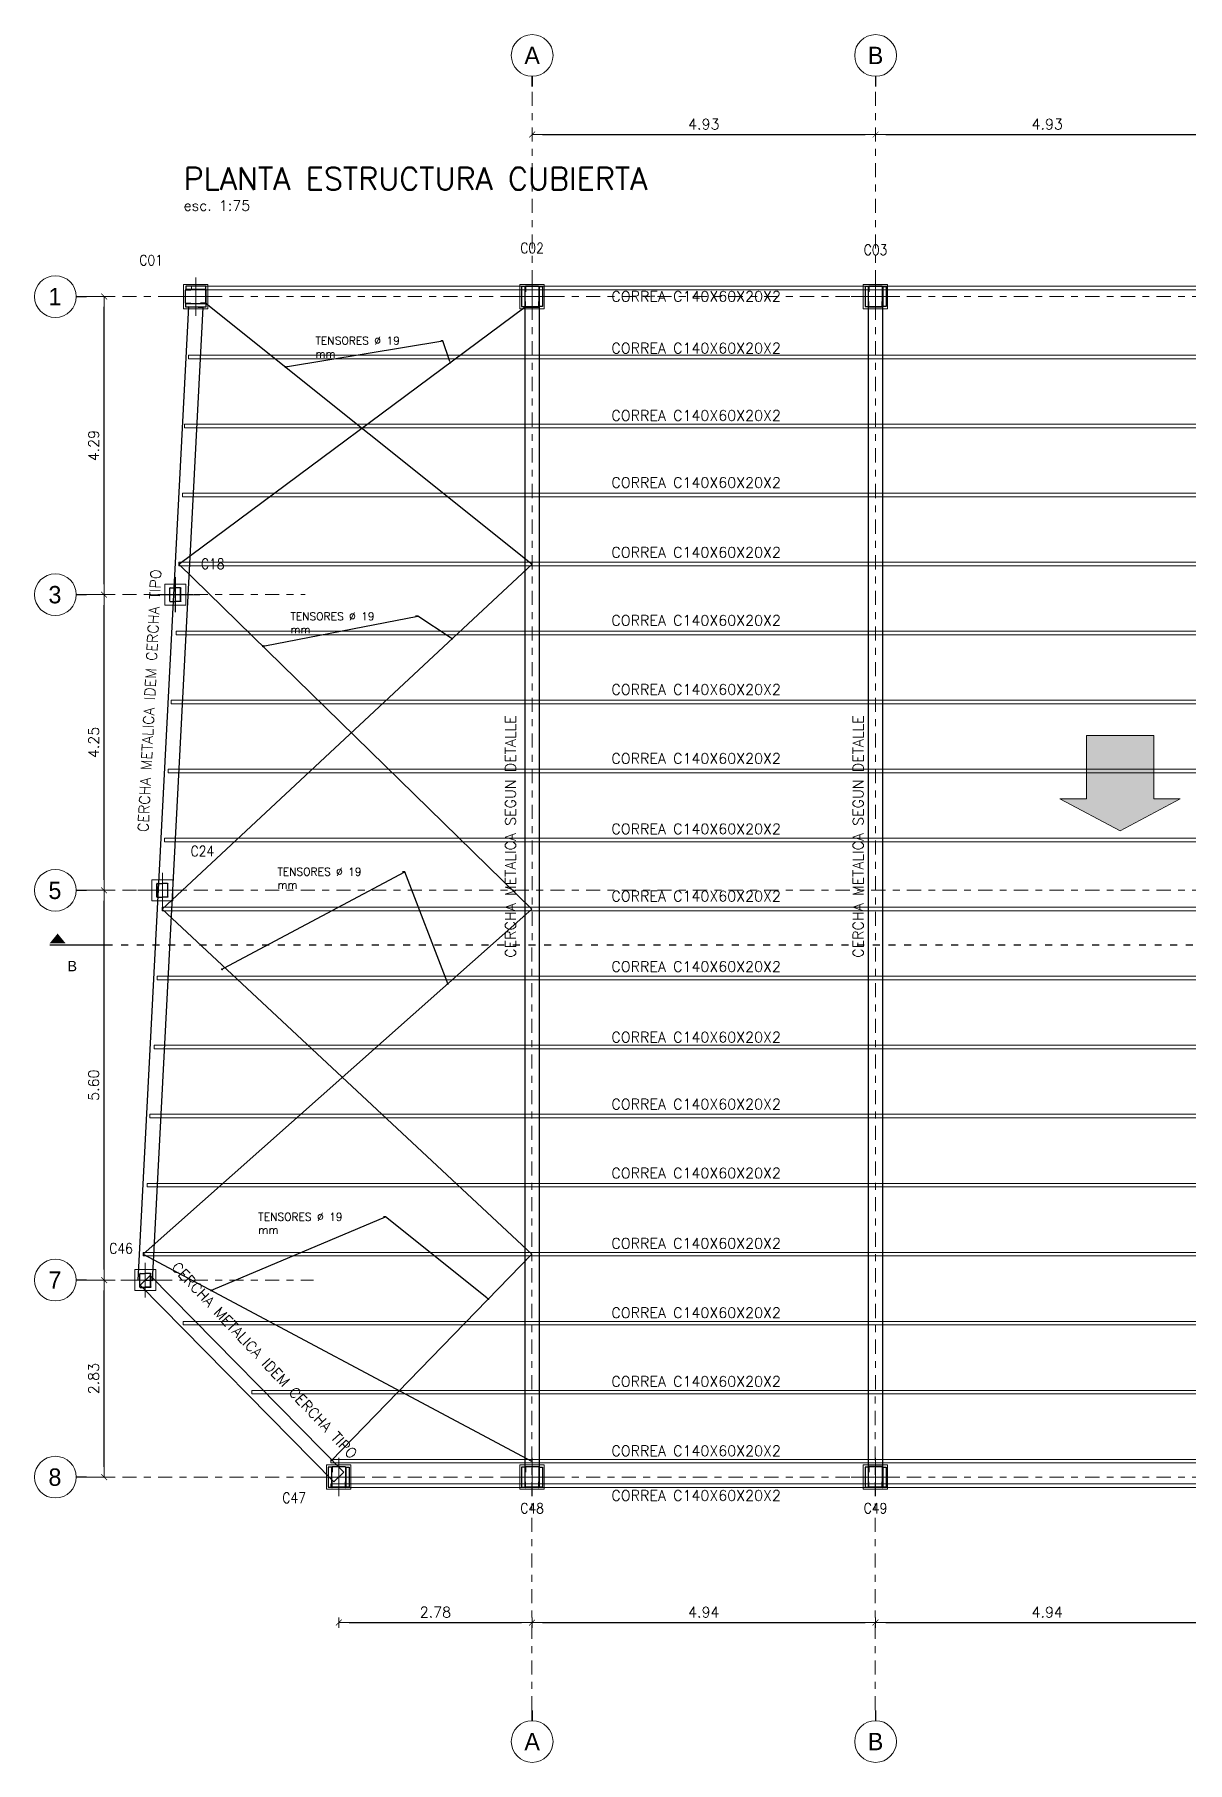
# Model space of a CAD drawing. Header units: metres. Extents: x 177 to 477, y -228 to -48.
# Drawn here: x 232.66 to 249.23, y -228.06 to -203.22 of the extents above; entities that cross this region are included whole.
import ezdxf
from ezdxf import colors
from ezdxf.entities.mleader import LeaderData, LeaderLine
from ezdxf.enums import TextEntityAlignment as Align
from ezdxf.math import Vec2, Vec3

# ---------------------------------------------------------------- set-up
doc = ezdxf.new("R2010")
doc.units = ezdxf.units.M
doc.linetypes.add('CYPE_RAYAPUNTO', pattern=[0.4125, 0.2025, -0.105, 0, -0.105])
doc.linetypes.add('DOT2', pattern=[0.125, 0, -0.125])
for name, color, linetype, lineweight in [('COLUMNAS_EJES', 1, 'Continuous', 9), ('CORREAS', 6, 'Continuous', 9), ('COTAS', 160, 'Continuous', 0), ('EST_EJES', 160, 'Continuous', 0), ('PERFILES', 3, 'Continuous', 0), ('PILAR_HORMIGON', 3, 'Continuous', 20)]:
    doc.layers.add(name, color=color, linetype=linetype, lineweight=lineweight)
for name, color, linetype in [('CT-100-cota-01', 160, 'Continuous'), ('ES-Perfil 01', 3, 'Continuous'), ('EST-VISTA 2', 3, 'Continuous'), ('EST-VISTA 3', 1, 'Continuous'), ('LEYENDAS', 160, 'Continuous')]:
    doc.layers.add(name, color=color, linetype=linetype)
doc.layers.add('H-BLANCO', color=7, linetype='Continuous', lineweight=0, true_color=0xffffff)
doc.styles.add('25-PRIMARIOS', font='', dxfattribs={"height": 0.1})
doc.styles.get("Standard").update_dxf_attribs({"font": 'romans.shx'})
doc.styles.add('TX-LOCAL50', font='GOTHIC.TTF', dxfattribs={"height": 0.125})
doc.styles.get('25-PRIMARIOS').set_extended_font_data('Helvetica')
doc.dimstyles.new('COTA_1-75', dxfattribs={"dimscale": 0.75, "dimtxt": 0.2, "dimasz": 0.2, "dimexe": 0, "dimexo": 0.7, "dimgap": 0.1, "dimtad": 1, "dimzin": 4, "dimdsep": 46, "dimtxsty": 'Standard', "dimblk1": 'COTA_N', "dimblk2": 'COTA_N', "dimsah": 1, "dimcen": 2, "dimse1": 1, "dimse2": 1, "dimclrd": 256, "dimclre": 256, "dimclrt": 256, "dimadec": 0, "dimazin": 0, "dimtfac": 1, "dimtix": 1, "dimtmove": 2, "dimatfit": 3, "dimldrblk": 'COTA_N', "dimfxl": 0, "dimtolj": 1, "dimtzin": 0, "dimarcsym": 0})

# ---------------------------------------------------------------- blocks, each defined once
blk = doc.blocks.new('Ejes de la columna')
at = {"layer": 'COLUMNAS_EJES'}
for p, q in [((0, -0.5), (0, 0.5)), ((-0.5, 0), (0.5, 0))]:
    blk.add_line(p, q, dxfattribs=at)
blk = doc.blocks.new('COTA_N')
for p, q in [((-1, 0), (0, 0)), ((0, 0.5), (0, -0.5))]:
    blk.add_line(p, q)
at = {"const_width": 0.065}
blk.add_lwpolyline([(0.14, 0.14), (0.28, 0.28), (0, 0), (-0.14, -0.14), (-0.28, -0.28)], dxfattribs=at)
blk = doc.blocks.new('*D560')
at = {"layer": 'COTAS', "lineweight": -2, "transparency": 16777216}
blk.add_line((237.185, -226.049), (239.662, -226.049), dxfattribs=at)
at = {"layer": 'Defpoints', "color": 0, "transparency": 16777216}
for p in [(237.035, -224.133), (239.812, -224.133), (239.812, -226.049)]:
    blk.add_point(p, dxfattribs=at)
at = {"layer": 'COTAS', "lineweight": -2, "transparency": 16777216, "xscale": 0.15, "yscale": 0.15, "zscale": 0.15, "rotation": 180}
blk.add_blockref('COTA_N', (237.035, -226.049), dxfattribs=at)
at = {"layer": 'COTAS', "lineweight": -2, "transparency": 16777216, "xscale": 0.15, "yscale": 0.15, "zscale": 0.15}
blk.add_blockref('COTA_N', (239.812, -226.049), dxfattribs=at)
at = {"layer": 'COTAS', "transparency": 16777216, "insert": (238.423, -225.899), "char_height": 0.15, "attachment_point": 5}
blk.add_mtext('\\A1;2.78', dxfattribs=at)
blk = doc.blocks.new('*D561')
at = {"layer": 'COTAS', "lineweight": -2, "transparency": 16777216}
blk.add_line((239.962, -226.049), (244.597, -226.049), dxfattribs=at)
at = {"layer": 'Defpoints', "color": 0, "transparency": 16777216}
for p in [(239.812, -224.133), (244.747, -224.133), (244.747, -226.049)]:
    blk.add_point(p, dxfattribs=at)
at = {"layer": 'COTAS', "lineweight": -2, "transparency": 16777216, "xscale": 0.15, "yscale": 0.15, "zscale": 0.15, "rotation": 180}
blk.add_blockref('COTA_N', (239.812, -226.049), dxfattribs=at)
at = {"layer": 'COTAS', "lineweight": -2, "transparency": 16777216, "xscale": 0.15, "yscale": 0.15, "zscale": 0.15}
blk.add_blockref('COTA_N', (244.747, -226.049), dxfattribs=at)
at = {"layer": 'COTAS', "transparency": 16777216, "insert": (242.28, -225.899), "char_height": 0.15, "attachment_point": 5}
blk.add_mtext('\\A1;4.94', dxfattribs=at)
blk = doc.blocks.new('*D562')
at = {"layer": 'COTAS', "lineweight": -2, "transparency": 16777216}
blk.add_line((244.897, -226.049), (249.532, -226.049), dxfattribs=at)
at = {"layer": 'Defpoints', "color": 0, "transparency": 16777216}
for p in [(244.747, -224.133), (249.682, -224.133), (249.682, -226.049)]:
    blk.add_point(p, dxfattribs=at)
at = {"layer": 'COTAS', "lineweight": -2, "transparency": 16777216, "xscale": 0.15, "yscale": 0.15, "zscale": 0.15, "rotation": 180}
blk.add_blockref('COTA_N', (244.747, -226.049), dxfattribs=at)
at = {"layer": 'COTAS', "lineweight": -2, "transparency": 16777216, "xscale": 0.15, "yscale": 0.15, "zscale": 0.15}
blk.add_blockref('COTA_N', (249.682, -226.049), dxfattribs=at)
at = {"layer": 'COTAS', "transparency": 16777216, "insert": (247.215, -225.899), "char_height": 0.15, "attachment_point": 5}
blk.add_mtext('\\A1;4.94', dxfattribs=at)
blk = doc.blocks.new('placa 35x35')
at = {"layer": 'PILAR_HORMIGON', "color": 5}
blk.add_lwpolyline([(239.637, -136.742), (239.987, -136.742), (239.987, -136.392), (239.637, -136.392), (239.637, -136.742)], dxfattribs=at)
at = {"layer": 'COLUMNAS_EJES', "xscale": 0.7, "yscale": 0.5}
blk.add_blockref('Ejes de la columna', (239.812, -136.567), dxfattribs=at)
blk = doc.blocks.new('PLACA 30X30')
at = {"layer": 'PILAR_HORMIGON', "color": 5}
blk.add_lwpolyline([(234.349, -145.252), (234.649, -145.252), (234.649, -144.952), (234.349, -144.952), (234.349, -145.252)], close=True, dxfattribs=at)
at = {"layer": 'COLUMNAS_EJES', "yscale": 0.5}
for xscale in [0.7, 0.5]:
    blk.add_blockref('Ejes de la columna', (234.499, -145.102), dxfattribs=dict(at, xscale=xscale))
blk = doc.blocks.new('206.4x70x3.2')
at = {"layer": 'ES-Perfil 01'}
for p, q in [((0, -0.0968), (0, 0.0904)), ((0.0032, -0.0968), (0.0032, 0.0904)), ((0.0064, 0.0968), (0.08, 0.0968)), ((0.0064, 0.0936), (0.08, 0.0936)), ((0.08, 0.0968), (0.08, 0.0936)), ((0.0064, -0.1), (0.08, -0.1)), ((0.0064, -0.1032), (0.08, -0.1032)), ((0.08, -0.1), (0.08, -0.1032))]:
    blk.add_line(p, q, dxfattribs=at)
for centre, radius, start, end in [((0.0064, 0.0904), 0.0064, 90, 180), ((0.0064, 0.0904), 0.0032, 90, 180), ((0.0064, -0.0968), 0.0064, 180, 270), ((0.0064, -0.0968), 0.0032, 180, 270)]:
    blk.add_arc(centre, radius, start, end, dxfattribs=at)
blk = doc.blocks.new('*U607')
at = {"layer": 'EST-VISTA 2', "color": 2}
for points in [[(0.1436, 0.254), (-0.1436, 0.254), (-0.1436, 0.2508), (0.1436, 0.2508)], [(0.1436, 0.0476), (-0.1436, 0.0476), (-0.1436, 0.0508), (0.1436, 0.0508)]]:
    blk.add_lwpolyline(points, close=True, dxfattribs=at)
at = {"layer": 'EST-VISTA 3'}
for points in [[(-0.1436, 0.2508), (0.1436, 0.2508), (0.1436, 0.3016), (-0.1436, 0.3016)], [(-0.1436, 0.0508), (0.1436, 0.0508), (0.1436, 0), (-0.1436, 0)]]:
    blk.add_lwpolyline(points, close=True, dxfattribs=at)
at = {"layer": 'PERFILES'}
blk.add_blockref('206.4x70x3.2', (-0.15, 0.154), dxfattribs=at)
at = {"layer": 'PERFILES', "xscale": -1}
blk.add_blockref('206.4x70x3.2', (0.15, 0.154), dxfattribs=at)
blk = doc.blocks.new('*U608')
at = {"layer": 'PERFILES'}
blk.add_blockref('206.4x70x3.2', (-0.15, 0.154), dxfattribs=at)
at = {"layer": 'PERFILES', "xscale": -1}
blk.add_blockref('206.4x70x3.2', (0.01, 0.154), dxfattribs=at)
blk = doc.blocks.new('col')
for name, p in [('*U607', (-19.638, 16.819)), ('*U608', (-19.862, 12.534)), ('*U608', (-20.048, 8.284)), ('*U608', (-20.294, 2.677))]:
    blk.add_blockref(name, p)
at = {"rotation": 90}
for p in [(-14.654, 16.97), (-9.719, 16.97), (-17.432, 0), (-14.654, 0), (-9.719, 0)]:
    blk.add_blockref('*U607', p, dxfattribs=at)
blk = doc.blocks.new('SIMB EJE EST VER 50')
at = {"const_width": 0.01}
blk.add_lwpolyline([(0, 0.075), (0, 0)], dxfattribs=at)
blk.add_circle((0, 0.225), 0.15)
at = {"style": 'TX-LOCAL50', "width": 0.98}
blk.add_attdef('EJE', text='', height=0.125, dxfattribs=at).set_placement((0, 0.1625), align=Align.CENTER)
blk = doc.blocks.new('SIMB EJE EST HOR 50')
at = {"const_width": 0.01}
blk.add_lwpolyline([(-0.075, 0), (0, 0)], dxfattribs=at)
blk.add_circle((-0.225, 0), 0.15)
at = {"style": 'TX-LOCAL50', "width": 0.98}
blk.add_attdef('EJE', (-0.275, -0.0625), '', height=0.125, dxfattribs=at)
blk = doc.blocks.new('EJES PA')
at = {"layer": 'EST_EJES', "linetype": 'CYPE_RAYAPUNTO'}
for p, q in [((4.83, -20.321), (4.834, 3.016)), ((9.765, -20.321), (9.769, 3.016)), ((-1.567, 0), (57.108, 0)), ((-1.567, -4.285), (1.573, -4.285)), ((-1.567, -8.535), (57.108, -8.535)), ((-1.567, -14.138), (1.694, -14.138)), ((-1.567, -16.97), (57.108, -16.97))]:
    blk.add_line(p, q, dxfattribs=at)
ref = blk.add_blockref('SIMB EJE EST VER 50', (4.834, 3.016), dxfattribs=dict(at, xscale=2, yscale=2, zscale=2))
ref.add_attrib('EJE', 'A', dxfattribs={"layer": '0', "height": 0.25, "style": 'TX-LOCAL50'}).set_placement((4.834, 3.341), align=Align.CENTER)
ref = blk.add_blockref('SIMB EJE EST VER 50', (9.769, 3.016), dxfattribs=dict(at, xscale=2, yscale=2, zscale=2))
ref.add_attrib('EJE', 'B', dxfattribs={"layer": '0', "height": 0.25, "style": 'TX-LOCAL50'}).set_placement((9.769, 3.341), align=Align.CENTER)
ref = blk.add_blockref('SIMB EJE EST HOR 50', (-1.567, 0), dxfattribs=dict(at, xscale=2, yscale=2, zscale=2))
ref.add_attrib('EJE', '1', (-2.117, -0.125), dxfattribs={"layer": '0', "height": 0.25, "style": 'TX-LOCAL50'})
ref = blk.add_blockref('SIMB EJE EST HOR 50', (-1.567, -4.285), dxfattribs=dict(at, xscale=2, yscale=2, zscale=2))
ref.add_attrib('EJE', '3', (-2.117, -4.41), dxfattribs={"layer": '0', "height": 0.25, "style": 'TX-LOCAL50'})
ref = blk.add_blockref('SIMB EJE EST HOR 50', (-1.567, -8.535), dxfattribs=dict(at, xscale=2, yscale=2, zscale=2))
ref.add_attrib('EJE', '5', (-2.117, -8.66), dxfattribs={"layer": '0', "height": 0.25, "style": 'TX-LOCAL50'})
ref = blk.add_blockref('SIMB EJE EST HOR 50', (-1.567, -14.138), dxfattribs=dict(at, xscale=2, yscale=2, zscale=2))
ref.add_attrib('EJE', '7', (-2.117, -14.263), dxfattribs={"layer": '0', "height": 0.25, "style": 'TX-LOCAL50'})
ref = blk.add_blockref('SIMB EJE EST HOR 50', (-1.567, -16.97), dxfattribs=dict(at, xscale=2, yscale=2, zscale=2))
ref.add_attrib('EJE', '8', (-2.117, -17.095), dxfattribs={"layer": '0', "height": 0.25, "style": 'TX-LOCAL50'})
ref = blk.add_blockref('SIMB EJE EST VER 50', (4.834, -20.321), dxfattribs=dict(at, xscale=-2, yscale=2, zscale=2, rotation=180))
ref.add_attrib('EJE', 'A', dxfattribs={"layer": '0', "height": 0.25, "style": 'TX-LOCAL50'}).set_placement((4.834, -20.896), align=Align.CENTER)
ref = blk.add_blockref('SIMB EJE EST VER 50', (9.769, -20.321), dxfattribs=dict(at, xscale=-2, yscale=2, zscale=2, rotation=180))
ref.add_attrib('EJE', 'B', dxfattribs={"layer": '0', "height": 0.25, "style": 'TX-LOCAL50'}).set_placement((9.769, -20.896), align=Align.CENTER)
blk = doc.blocks.new('CORREAS')
at = {"layer": 'CORREAS'}
for points in [[(-0.075, -0.078), (-56.463, -0.078), (-56.463, -0.025), (-0.075, -0.025)], [(-0.075, -1.07), (-56.506, -1.07), (-56.506, -1.017), (-0.075, -1.017)], [(-0.075, -2.062), (-56.566, -2.062), (-56.566, -2.009), (-0.075, -2.009)], [(-0.075, -3.054), (-56.594, -3.054), (-56.594, -3.001), (-0.075, -3.001)], [(-0.075, -4.046), (-56.647, -4.046), (-56.647, -3.993), (-0.075, -3.993)], [(-0.075, -5.038), (-56.684, -5.038), (-56.684, -4.985), (-0.075, -4.985)], [(-0.075, -6.03), (-56.758, -6.03), (-56.758, -5.977), (-0.075, -5.977)], [(-0.075, -7.022), (-56.801, -7.022), (-56.801, -6.969), (-0.075, -6.969)], [(-0.075, -8.014), (-56.853, -8.014), (-56.853, -7.961), (-0.075, -7.961)], [(-0.075, -9.006), (-56.886, -9.006), (-56.886, -8.954), (-0.075, -8.954)], [(-0.075, -9.998), (-56.957, -9.998), (-56.957, -9.946), (-0.075, -9.946)], [(-0.075, -10.99), (-57, -10.99), (-57, -10.938), (-0.075, -10.938)], [(-0.075, -11.982), (-57.061, -11.982), (-57.061, -11.93), (-0.075, -11.93)], [(-0.075, -12.974), (-57.104, -12.974), (-57.104, -12.922), (-0.075, -12.922)], [(-0.075, -13.966), (-57.161, -13.966), (-57.161, -13.914), (-0.075, -13.914)], [(-0.075, -14.958), (-56.584, -14.958), (-56.584, -14.906), (-0.075, -14.906)], [(-0.075, -15.95), (-55.596, -15.95), (-55.596, -15.898), (-0.075, -15.898)], [(-0.075, -16.942), (-54.461, -16.942), (-54.461, -16.89), (-0.075, -16.89)], [(-0.075, -17.295), (-54.461, -17.295), (-54.461, -17.242), (-0.075, -17.242)]]:
    blk.add_lwpolyline(points, close=True, dxfattribs=at)
blk = doc.blocks.new('felcha techo')
at = {"layer": 'H-BLANCO'}
h = blk.add_hatch(color=256, dxfattribs=at)
h.dxf.hatch_style = 1
h.paths.add_polyline_path([(0.865, 0.911), (0, 1.373), (-0.865, 0.911), (-0.485, 0.911), (-0.485, 0), (0.485, 0), (0.485, 0.911)])
at = {"layer": 'COTAS'}
blk.add_lwpolyline([(0.865, 0.911), (0, 1.373), (-0.865, 0.911), (-0.485, 0.911), (-0.485, 0), (0.485, 0), (0.485, 0.911)], close=True, dxfattribs=at)
blk = doc.blocks.new('*D575')
at = {"layer": 'COTAS', "lineweight": -2, "transparency": 16777216}
blk.add_line((239.963, -204.66), (244.598, -204.66), dxfattribs=at)
at = {"layer": 'Defpoints', "color": 0, "transparency": 16777216}
for p in [(239.813, -203.972), (244.748, -204.66), (244.748, -204.66)]:
    blk.add_point(p, dxfattribs=at)
at = {"layer": 'COTAS', "lineweight": -2, "transparency": 16777216, "xscale": 0.15, "yscale": 0.15, "zscale": 0.15, "rotation": 180}
blk.add_blockref('COTA_N', (239.813, -204.66), dxfattribs=at)
at = {"layer": 'COTAS', "lineweight": -2, "transparency": 16777216, "xscale": 0.15, "yscale": 0.15, "zscale": 0.15}
blk.add_blockref('COTA_N', (244.748, -204.66), dxfattribs=at)
at = {"layer": 'COTAS', "transparency": 16777216, "insert": (242.28, -204.51), "char_height": 0.15, "attachment_point": 5}
blk.add_mtext('\\A1;4.93', dxfattribs=at)
blk = doc.blocks.new('*D576')
at = {"layer": 'COTAS', "lineweight": -2, "transparency": 16777216}
blk.add_line((244.898, -204.66), (249.533, -204.66), dxfattribs=at)
at = {"layer": 'Defpoints', "color": 0, "transparency": 16777216}
for p in [(244.748, -204.66), (249.683, -204.66), (249.683, -204.661)]:
    blk.add_point(p, dxfattribs=at)
at = {"layer": 'COTAS', "lineweight": -2, "transparency": 16777216, "xscale": 0.15, "yscale": 0.15, "zscale": 0.15, "rotation": 180}
blk.add_blockref('COTA_N', (244.748, -204.66), dxfattribs=at)
at = {"layer": 'COTAS', "lineweight": -2, "transparency": 16777216, "xscale": 0.15, "yscale": 0.15, "zscale": 0.15}
blk.add_blockref('COTA_N', (249.683, -204.66), dxfattribs=at)
at = {"layer": 'COTAS', "transparency": 16777216, "insert": (247.215, -204.51), "char_height": 0.15, "attachment_point": 5}
blk.add_mtext('\\A1;4.93', dxfattribs=at)
blk = doc.blocks.new('*D587')
at = {"layer": 'COTAS', "lineweight": -2, "transparency": 16777216}
blk.add_line((233.662, -223.808), (233.662, -221.276), dxfattribs=at)
at = {"layer": 'Defpoints', "color": 0, "transparency": 16777216}
for p in [(233.413, -221.126), (233.662, -221.126), (233.413, -223.958)]:
    blk.add_point(p, dxfattribs=at)
at = {"layer": 'COTAS', "lineweight": -2, "transparency": 16777216, "xscale": 0.15, "yscale": 0.15, "zscale": 0.15}
for p, rotation in [((233.662, -221.126), 90), ((233.662, -223.958), 270)]:
    blk.add_blockref('COTA_N', p, dxfattribs=dict(at, rotation=rotation))
at = {"layer": 'COTAS', "transparency": 16777216, "insert": (233.512, -222.542), "char_height": 0.15, "attachment_point": 5, "rotation": 90}
blk.add_mtext('\\A1;2.83', dxfattribs=at)
blk = doc.blocks.new('*D588')
at = {"layer": 'COTAS', "lineweight": -2, "transparency": 16777216}
blk.add_line((233.662, -220.976), (233.662, -215.673), dxfattribs=at)
at = {"layer": 'Defpoints', "color": 0, "transparency": 16777216}
for p in [(233.413, -215.523), (233.662, -215.523), (233.413, -221.126)]:
    blk.add_point(p, dxfattribs=at)
at = {"layer": 'COTAS', "lineweight": -2, "transparency": 16777216, "xscale": 0.15, "yscale": 0.15, "zscale": 0.15}
for p, rotation in [((233.662, -215.523), 90), ((233.662, -221.126), 270)]:
    blk.add_blockref('COTA_N', p, dxfattribs=dict(at, rotation=rotation))
at = {"layer": 'COTAS', "transparency": 16777216, "insert": (233.512, -218.324), "char_height": 0.15, "attachment_point": 5, "rotation": 90}
blk.add_mtext('\\A1;5.60', dxfattribs=at)
blk = doc.blocks.new('*D589')
at = {"layer": 'COTAS', "lineweight": -2, "transparency": 16777216}
blk.add_line((233.662, -215.373), (233.662, -211.423), dxfattribs=at)
at = {"layer": 'Defpoints', "color": 0, "transparency": 16777216}
for p in [(233.413, -211.273), (233.662, -211.273), (233.413, -215.523)]:
    blk.add_point(p, dxfattribs=at)
at = {"layer": 'COTAS', "lineweight": -2, "transparency": 16777216, "xscale": 0.15, "yscale": 0.15, "zscale": 0.15}
for p, rotation in [((233.662, -211.273), 90), ((233.662, -215.523), 270)]:
    blk.add_blockref('COTA_N', p, dxfattribs=dict(at, rotation=rotation))
at = {"layer": 'COTAS', "transparency": 16777216, "insert": (233.512, -213.398), "char_height": 0.15, "attachment_point": 5, "rotation": 90}
blk.add_mtext('\\A1;4.25', dxfattribs=at)
blk = doc.blocks.new('*D590')
at = {"layer": 'COTAS', "lineweight": -2, "transparency": 16777216}
blk.add_line((233.662, -211.123), (233.662, -207.138), dxfattribs=at)
at = {"layer": 'Defpoints', "color": 0, "transparency": 16777216}
for p in [(233.413, -206.988), (233.662, -206.988), (233.413, -211.273)]:
    blk.add_point(p, dxfattribs=at)
at = {"layer": 'COTAS', "lineweight": -2, "transparency": 16777216, "xscale": 0.15, "yscale": 0.15, "zscale": 0.15}
for p, rotation in [((233.662, -206.988), 90), ((233.662, -211.273), 270)]:
    blk.add_blockref('COTA_N', p, dxfattribs=dict(at, rotation=rotation))
at = {"layer": 'COTAS', "transparency": 16777216, "insert": (233.512, -209.131), "char_height": 0.15, "attachment_point": 5, "rotation": 90}
blk.add_mtext('\\A1;4.29', dxfattribs=at)
blk = doc.blocks.new('CORTE SIMB')
at = {"ltscale": 10, "const_width": 0.015}
blk.add_lwpolyline([(0.267, 0.46), (0.267, -0.075)], dxfattribs=at)
at = {"ltscale": 10}
blk.add_lwpolyline([(0.25, 0, 0.15, 0, 0), (0.158, 0, 0, 0, 0)], format="xyseb", dxfattribs=at)
at = {"style": '25-PRIMARIOS'}
blk.add_attdef('CORTE', text='', height=0.1, dxfattribs=at).set_placement((0.543, 0.076), align=Align.MIDDLE)
blk = doc.blocks.new('CORTES')
at = {"layer": 'LEYENDAS', "linetype": 'DOT2'}
blk.add_line((-24.402, 0), (34.24, 0), dxfattribs=at)
at = {"layer": 'LEYENDAS'}
ref = blk.add_blockref('CORTE SIMB', (-25.092, 0.401), dxfattribs=dict(at, xscale=1.5, yscale=1.5, zscale=1.5, rotation=270))
ref.add_attrib('CORTE', 'B', dxfattribs={"layer": '0', "height": 0.15, "style": '25-PRIMARIOS'}).set_placement((-24.883, -0.303), align=Align.MIDDLE)
blk = doc.blocks.new('_Dot')
at = {"color": 0, "linetype": 'ByBlock', "lineweight": -2}
blk.add_line((-0.5, 0), (-1, 0), dxfattribs=at)
at = {"color": 0, "linetype": 'ByBlock', "const_width": 0.5}
blk.add_lwpolyline([(-0.25, 0, 1), (0.25, 0, 1)], format="xyb", close=True, dxfattribs=at)

msp = doc.modelspace()

# ---------------------------------------------------------------- linework, layer by layer
at = {"layer": 'EST-VISTA 3', "color": 2}
for p, q in [((234.735738, -210.8325573), (239.7142512, -207.1361975)), ((235.1273458, -207.0861975), (239.811621, -210.8325024)), ((234.4959828, -215.7928514), (239.811621, -210.8325024)), ((234.735738, -210.8325573), (239.8108694, -215.7928417)), ((234.2215787, -220.7531455), (239.8108694, -215.7928417)), ((234.4959828, -215.7928514), (239.8098833, -220.7549855)), ((234.2215787, -220.7531455), (239.8123767, -223.7312189)), ((236.921691, -223.729322), (239.8098833, -220.7549855))]:
    msp.add_line(p, q, dxfattribs=at)
at = {"layer": 'EST-VISTA 3'}
for points in [[(234.8809, -207.1329594), (235.0806302, -207.143343), (234.3532022, -221.1354923), (234.1534719, -221.1251086)], [(239.712356, -207.138072), (239.912356, -207.138072), (239.912356, -223.808072), (239.712356, -223.808072)], [(244.647377, -207.1363312), (244.847377, -207.1363312), (244.847377, -223.8063312), (244.647377, -223.8063312)], [(234.1820413, -221.2004212), (234.3246329, -221.0601798), (237.1057982, -223.8879513), (236.9632067, -224.0281927)]]:
    msp.add_lwpolyline(points, close=True, dxfattribs=at)
at = {"layer": 'PILAR_HORMIGON'}
for points in [[(234.535697, -211.423072), (234.835697, -211.423072), (234.835697, -211.123072), (234.535697, -211.123072), (234.535697, -211.423072)], [(234.1033371, -221.2756675), (234.4033371, -221.2756675), (234.4033371, -220.9756675), (234.1033371, -220.9756675), (234.1033371, -221.2756675)]]:
    msp.add_lwpolyline(points, close=True, dxfattribs=at)

# ---------------------------------------------------------------- block references
for name, p in [('CORTES', (258.0862479, -216.3089999)), ('col', (254.6173767, -223.958072)), ('CORREAS', (291.3824462, -206.813072))]:
    msp.add_blockref(name, p)
at = {"rotation": 180}
msp.add_blockref('felcha techo', (248.2624151, -213.2958621), dxfattribs=at)
at = {"layer": 'COLUMNAS_EJES'}
for p, xscale, yscale in [((234.9792203, -206.988072), 0.7, 0.55), ((244.7473767, -206.988072), 0.7, 0.55), ((234.685697, -211.273072), 0.5, 0.5), ((234.2533371, -221.1256675), 0.5, 0.5), ((237.0345024, -223.958072), 0.7, 0.55), ((239.8123767, -223.958072), 0.7, 0.55), ((244.7473767, -223.958072), 0.7, 0.55), ((244.7473767, -223.958072), 0.7, 0.55)]:
    msp.add_blockref('Ejes de la columna', p, dxfattribs=dict(at, xscale=xscale, yscale=yscale))
at = {"layer": 'CT-100-cota-01'}
for name, p in [('EJES PA', (234.9792203, -206.988072)), ('placa 35x35', (-4.8331564, -70.421233)), ('placa 35x35', (0, -70.421233)), ('placa 35x35', (4.935, -70.421233)), ('PLACA 30X30', (0.1865021, -66.171233)), ('PLACA 30X30', (0, -70.421233)), ('PLACA 30X30', (-0.2458578, -76.0238285)), ('placa 35x35', (-2.7778743, -87.391233)), ('placa 35x35', (0, -87.391233)), ('placa 35x35', (4.935, -87.391233))]:
    msp.add_blockref(name, p, dxfattribs=at)

# ---------------------------------------------------------------- texts
at = {"layer": 'LEYENDAS', "linetype": 'ByBlock', "ltscale": 0.5, "width": 0.864}
for s, p in [('C01', (234.3378453, -206.465572)), ('C02', (239.8123767, -206.290572)), ('C03', (244.7473767, -206.315572)), ('C18', (235.2233171, -210.829428)), ('C24', (235.0746471, -214.9594924)), ('C46', (233.9053521, -220.6689447)), ('C47', (236.3931274, -224.255572)), ('C48', (239.8123767, -224.405572)), ('C49', (244.7473767, -224.405572))]:
    msp.add_text(s, height=0.15, dxfattribs=at).set_placement(p, align=Align.MIDDLE_CENTER)
at = {"layer": 'LEYENDAS', "linetype": 'ByBlock', "ltscale": 0.5}
for p in [(242.1699841, -206.9856382), (242.1699841, -207.729683), (242.1699841, -208.6981269), (242.1699841, -209.6620713), (242.1699841, -210.6644747), (242.1699841, -211.6429144), (242.1699841, -212.6359611), (242.1699841, -213.6273459), (242.1699841, -214.6403238), (242.1699841, -215.6070317), (242.1699841, -216.6190544), (242.1699841, -217.6334662), (242.1699841, -218.5974409), (242.1699841, -219.5876033), (242.1699841, -220.5979829), (242.1699841, -221.5951408), (242.1699841, -222.5827305), (242.1699841, -223.5803718), (242.1699841, -224.2223661)]:
    msp.add_text('CORREA C140X60X20X2', height=0.15, dxfattribs=at).set_placement(p, align=Align.MIDDLE_CENTER)
for s, rotation, p in [('CERCHA METALICA IDEM CERCHA TIPO', 87.1388236, (234.3143979, -212.7968907)), ('CERCHA METALICA SEGUN DETALLE', 90, (239.5016301, -214.7502989)), ('CERCHA METALICA SEGUN DETALLE', 90, (244.498408, -214.7502989)), ('CERCHA METALICA IDEM CERCHA TIPO', 313.13762886, (235.9672963, -222.2798603))]:
    msp.add_text(s, height=0.15, rotation=rotation, dxfattribs=at).set_placement(p, align=Align.MIDDLE_CENTER)
at = {"layer": 'LEYENDAS', "linetype": 'ByBlock', "ltscale": 0.5, "attachment_point": 1}
for s, insert, char_height, width in [('PLANTA ESTRUCTURA CUBIERTA', (234.8042203, -205.1332348), 0.32, 8.131695474), ('esc. 1:75', (234.8042203, -205.6051422), 0.15, 1.912467655)]:
    msp.add_mtext(s, dxfattribs=dict(at, insert=insert, char_height=char_height, width=width))

# ---------------------------------------------------------------- dimensions: what is measured, and where the dimension line sits
at = {"layer": 'COTAS'}
for base, p1, p2, picture, middle in [((244.7479085, -204.6599312), (239.8129087, -203.9717934), (244.7479085, -204.6599312), '*D575', (242.2804086, -204.5099312)), ((249.6827872, -204.6599312), (244.7477873, -204.6599312), (249.6827872, -204.6608016), '*D576', (247.2152873, -204.5099312)), ((239.8123767, -226.0491138), (237.0345024, -224.133072), (239.8123767, -224.133072), '*D560', (238.4234396, -225.8991138)), ((244.7473767148, -226.0491137972), (239.8123767148, -224.1330719874), (244.7473767148, -224.1330719874), '*D561', (242.2798767148, -225.8991137972)), ((249.6823767148, -226.0491137972), (244.7473767148, -224.1330719874), (249.6823767148, -224.1330719874), '*D562', (247.2148767148, -225.8991137972))]:
    dim = msp.add_linear_dim(base=base, p1=p1, p2=p2, dimstyle='COTA_1-75', dxfattribs=at)
    dim.commit()
    dim.dimension.update_dxf_attribs({"geometry": picture, "text_midpoint": middle})
for base, p1, p2, picture, middle in [((233.6623195146, -206.9880719874), (233.4127094841, -211.2730719874), (233.4127094841, -206.9880719874), '*D590', (233.5123195146, -209.1305719874)), ((233.6623195, -211.273072), (233.4127095, -215.523072), (233.4127095, -211.273072), '*D589', (233.5123195, -213.398072)), ((233.6623195, -215.523072), (233.4127095, -221.1256675), (233.4127095, -215.523072), '*D588', (233.5123195, -218.3243697)), ((233.6623195, -221.1256675), (233.4127095, -223.958072), (233.4127095, -221.1256675), '*D587', (233.5123195, -222.5418697))]:
    dim = msp.add_linear_dim(base=base, p1=p1, p2=p2, angle=90, dimstyle='COTA_1-75', dxfattribs=at)
    dim.commit()
    dim.dimension.update_dxf_attribs({"geometry": picture, "text_midpoint": middle})

# ---------------------------------------------------------------- leaders
at = {"layer": 'LEYENDAS'}
ml = msp.add_multileader_mtext('Standard', dxfattribs=at)
ml.set_content('TENSORES ∅ 19 mm', color=256)
ml.set_leader_properties()
ml.set_arrow_properties(name='DOT')
ml.build(insert=Vec2(0, 0))
ml.multileader.update_dxf_attribs({"text_left_attachment_type": 7, "text_right_attachment_type": 2, "dogleg_length": 0.03, "arrow_head_size": 0.03, "scale": 0.75})
ctx = ml.context
ctx.base_point, ctx.scale, ctx.char_height, ctx.arrow_head_size, ctx.landing_gap_size, ctx.plane_origin = Vec3(236.7004178, -207.678837), 0.75, 0.1125, 0.03, 0, Vec3(242.4622923, -209.6299267)
ctx.left_attachment, ctx.right_attachment = 7, 2
notes = []
notes.append((ctx, [(1, (1, 1, 0), (238.5304178, -207.622587), (-1, 0), 0.03, [(0, [(236.2694304, -207.9995933)], 0, []), (1, [(238.6362721, -207.9365567)], 0, [])])]))
ctx.mtext.insert, ctx.mtext.rotation, ctx.mtext.width, ctx.mtext.defined_height, ctx.mtext.flow_direction = Vec3(236.7004178, -207.566337), 6.2831853072, 1.808439881, 0.8453341, 5
ml = msp.add_multileader_mtext('Standard', dxfattribs=at)
ml.set_content('TENSORES ∅ 19 mm', color=256)
ml.set_leader_properties()
ml.set_arrow_properties(name='DOT')
ml.build(insert=Vec2(0, 0))
ml.multileader.update_dxf_attribs({"text_left_attachment_type": 7, "text_right_attachment_type": 2, "dogleg_length": 0.03, "arrow_head_size": 0.03, "scale": 0.75})
ctx = ml.context
ctx.base_point, ctx.scale, ctx.char_height, ctx.arrow_head_size, ctx.landing_gap_size, ctx.plane_origin = Vec3(236.338769, -211.6405381), 0.75, 0.1125, 0.03, 0, Vec3(242.1006435, -213.8168012)
ctx.left_attachment, ctx.right_attachment = 7, 2
notes.append((ctx, [(1, (1, 1, 0), (238.168769, -211.5842881), (-1, 0), 0.03, [(0, [(235.943985, -212.0134624)], 0, []), (1, [(238.6606454, -211.9065485)], 0, [])])]))
ctx.mtext.insert, ctx.mtext.rotation, ctx.mtext.width, ctx.mtext.defined_height, ctx.mtext.flow_direction = Vec3(236.338769, -211.5280381), 6.2831853072, 1.808439881, 0.8453341, 5
ml = msp.add_multileader_mtext('Standard', dxfattribs=at)
ml.set_content('TENSORES ∅ 19 mm', color=256)
ml.set_leader_properties()
ml.set_arrow_properties(name='DOT')
ml.build(insert=Vec2(0, 0))
ml.multileader.update_dxf_attribs({"text_left_attachment_type": 7, "text_right_attachment_type": 2, "dogleg_length": 0.03, "arrow_head_size": 0.03, "scale": 0.75})
ctx = ml.context
ctx.base_point, ctx.scale, ctx.char_height, ctx.arrow_head_size, ctx.landing_gap_size, ctx.plane_origin = Vec3(236.152267, -215.3128842), 0.75, 0.1125, 0.03, 0, Vec3(241.9141414, -218.0668012)
ctx.left_attachment, ctx.right_attachment = 7, 2
notes.append((ctx, [(1, (1, 1, 0), (237.982267, -215.2566342), (-1, 0), 0.03, [(0, [(235.357453, -216.6573881)], 0, []), (1, [(238.6006408, -216.866878)], 0, [])])]))
ctx.mtext.insert, ctx.mtext.rotation, ctx.mtext.width, ctx.mtext.defined_height, ctx.mtext.flow_direction = Vec3(236.152267, -215.2003842), 6.2831853072, 1.808439881, 0.8453341, 5
ml = msp.add_multileader_mtext('Standard', dxfattribs=at)
ml.set_content('TENSORES ∅ 19 mm', color=256)
ml.set_leader_properties()
ml.set_arrow_properties(name='DOT')
ml.build(insert=Vec2(0, 0))
ml.multileader.update_dxf_attribs({"text_left_attachment_type": 7, "text_right_attachment_type": 2, "dogleg_length": 0.03, "arrow_head_size": 0.03, "scale": 0.75})
ctx = ml.context
ctx.base_point, ctx.scale, ctx.char_height, ctx.arrow_head_size, ctx.landing_gap_size, ctx.plane_origin = Vec3(235.8778628, -220.2731783), 0.75, 0.1125, 0.03, 0, Vec3(241.6397373, -223.0270953)
ctx.left_attachment, ctx.right_attachment = 7, 2
notes.append((ctx, [(1, (1, 1, 0), (237.7078628, -220.2169283), (-1, 0), 0.03, [(0, [(235.1999934, -221.2743217)], 0, []), (1, [(239.1845136, -221.3990076)], 0, [])])]))
ctx.mtext.insert, ctx.mtext.rotation, ctx.mtext.width, ctx.mtext.defined_height, ctx.mtext.flow_direction = Vec3(235.8778628, -220.1606783), 6.2831853072, 1.808439881, 0.8453341, 5
for ctx, leaders in notes:
    for number, flags, end, landing, length, lines in leaders:
        leader = LeaderData()
        leader.index, (leader.has_last_leader_line, leader.has_dogleg_vector, leader.attachment_direction) = number, flags
        leader.last_leader_point, leader.dogleg_vector, leader.dogleg_length = Vec3(end), Vec3(landing), length
        for number, points, colour, breaks in lines:
            line = LeaderLine()
            line.index, line.vertices, line.color, line.breaks = number, Vec3.list(points), colors.encode_raw_color(colour), breaks
            leader.lines.append(line)
        ctx.leaders.append(leader)

doc.saveas('drawing.dxf')
